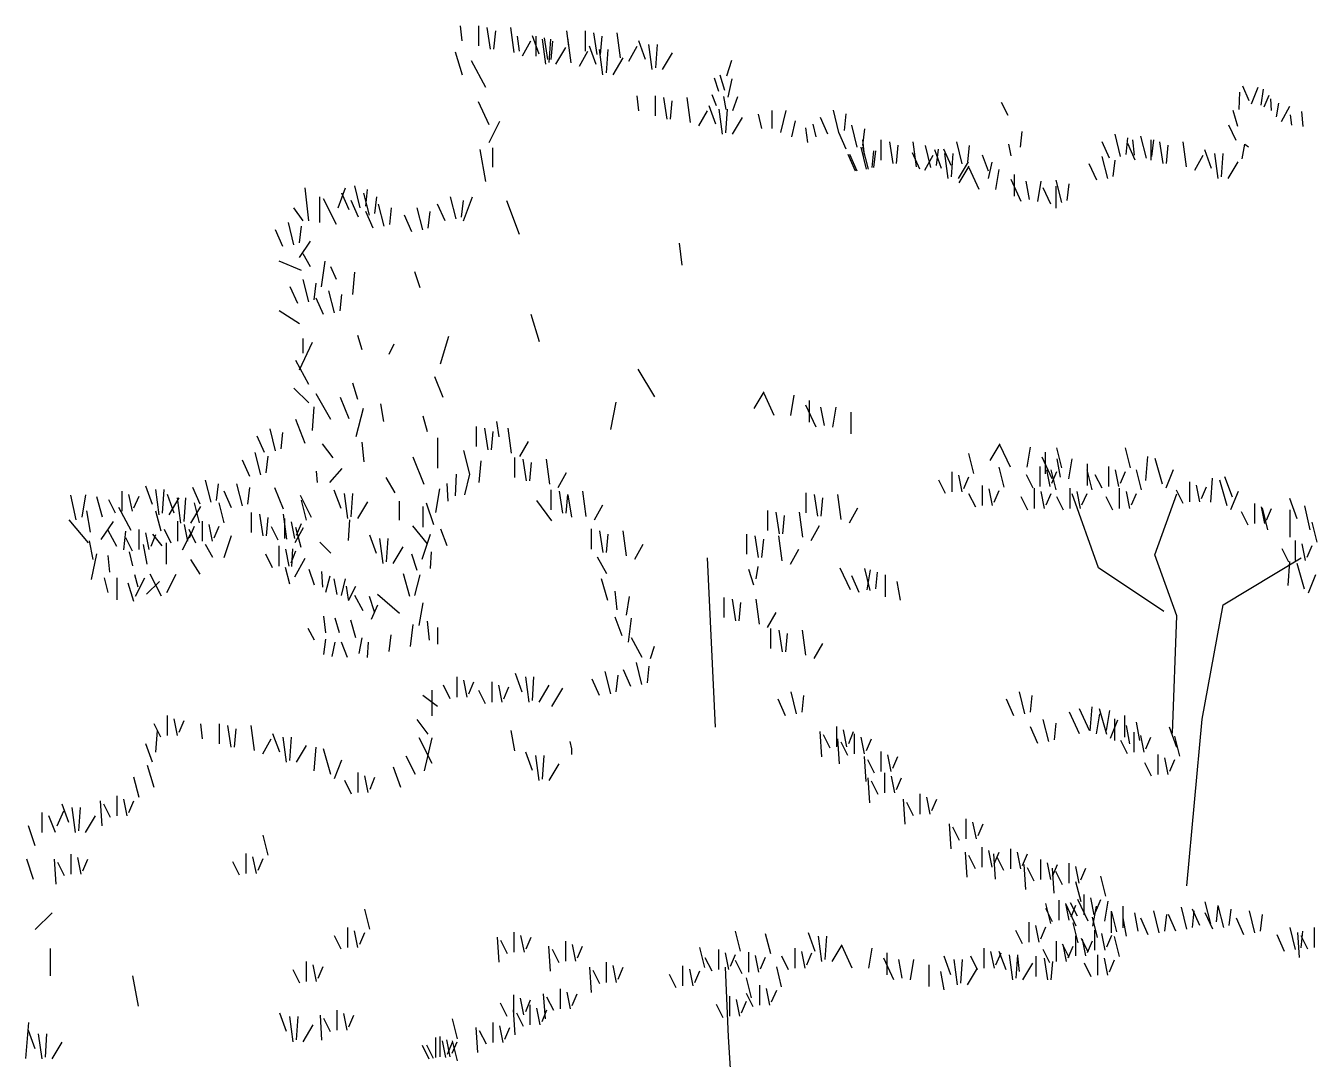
# Model space of a CAD drawing. Header units: millimetres. Extents: x 183.1 to 231.4, y 273.1 to 307.6.
# Drawn here: x 213.6 to 224.83, y 297.75 to 306.74 of the extents above; entities that cross this region are included whole.
import ezdxf

# ---------------------------------------------------------------- set-up
doc = ezdxf.new("R2010")
doc.units = ezdxf.units.MM
doc.layers.add('lesPaysagistes', color=7, linetype='Continuous')

# ---------------------------------------------------------------- blocks, each defined once
blk = doc.blocks.new('A$C566A3A64')
at = {"layer": 'lesPaysagistes'}
for p, q in [((-11.471, 32.022), (-11.486, 32.153)), ((-11.326, 31.978), (-11.326, 32.153)), ((-11.224, 31.949), (-11.253, 32.138)), ((-11.02, 31.92), (-11.049, 32.138)), ((-11.195, 31.949), (-11.18, 32.109)), ((-10.974, 31.932), (-10.989, 32.063)), ((-10.947, 31.891), (-10.874, 32.022)), ((-10.802, 31.906), (-10.86, 32.066)), ((-10.829, 31.888), (-10.829, 32.063)), ((-10.743, 31.818), (-10.772, 32.037)), ((-10.727, 31.859), (-10.756, 32.048)), ((-10.714, 31.833), (-10.7, 32.037)), ((-10.698, 31.859), (-10.683, 32.019)), ((-10.545, 31.977), (-10.56, 32.108)), ((-10.523, 31.83), (-10.552, 32.048)), ((-10.4, 31.933), (-10.4, 32.108)), ((-10.298, 31.904), (-10.327, 32.093)), ((-10.269, 31.904), (-10.254, 32.064)), ((-10.094, 31.875), (-10.123, 32.093)), ((-9.876, 31.86), (-9.934, 32.021)), ((-11.468, 31.724), (-11.529, 31.924)), ((-10.656, 31.818), (-10.569, 31.964)), ((-10.45, 31.801), (-10.378, 31.932)), ((-10.305, 31.815), (-10.363, 31.975)), ((-10.247, 31.728), (-10.276, 31.946)), ((-10.217, 31.743), (-10.203, 31.946)), ((-10.021, 31.846), (-9.949, 31.977)), ((-9.818, 31.773), (-9.847, 31.991)), ((-9.788, 31.788), (-9.774, 31.991)), ((-9.73, 31.773), (-9.643, 31.919)), ((-11.267, 31.616), (-11.391, 31.847)), ((-10.159, 31.728), (-10.072, 31.874)), ((-9.17, 31.719), (-9.127, 31.853)), ((-9.239, 31.581), (-9.277, 31.698)), ((-9.186, 31.591), (-9.229, 31.725)), ((-9.159, 31.533), (-9.122, 31.693)), ((-4.713, 31.426), (-4.708, 31.575)), ((-4.628, 31.501), (-4.681, 31.629)), ((-4.607, 31.474), (-4.548, 31.618)), ((-4.522, 31.463), (-4.501, 31.602)), ((-11.236, 31.292), (-11.329, 31.493)), ((-9.936, 31.413), (-9.95, 31.544)), ((-9.79, 31.369), (-9.79, 31.544)), ((-9.688, 31.34), (-9.717, 31.529)), ((-9.659, 31.34), (-9.645, 31.5)), ((-9.485, 31.311), (-9.514, 31.529)), ((-9.266, 31.296), (-9.324, 31.456)), ((-9.261, 31.458), (-9.298, 31.554)), ((-9.175, 31.426), (-9.197, 31.538)), ((-9.117, 31.416), (-9.074, 31.538)), ((-6.723, 31.373), (-6.782, 31.485)), ((-4.496, 31.447), (-4.453, 31.549)), ((-4.432, 31.415), (-4.437, 31.517)), ((-4.389, 31.362), (-4.368, 31.479)), ((-4.346, 31.32), (-4.272, 31.453)), ((-9.412, 31.282), (-9.339, 31.413)), ((-9.208, 31.209), (-9.237, 31.427)), ((-9.179, 31.223), (-9.164, 31.427)), ((-9.121, 31.209), (-9.033, 31.354)), ((-8.866, 31.261), (-8.893, 31.384)), ((-8.776, 31.261), (-8.776, 31.416)), ((-8.701, 31.224), (-8.653, 31.416)), ((-8.291, 31.21), (-8.355, 31.354)), ((-8.195, 31.226), (-8.243, 31.418)), ((-8.147, 31.242), (-8.131, 31.386)), ((-4.724, 31.277), (-4.767, 31.416)), ((-4.256, 31.288), (-4.266, 31.378)), ((-4.156, 31.277), (-4.17, 31.408)), ((-11.236, 31.138), (-11.144, 31.323)), ((-8.605, 31.186), (-8.573, 31.325)), ((-8.466, 31.138), (-8.482, 31.266)), ((-8.392, 31.186), (-8.418, 31.298)), ((-8.131, 31.081), (-8.195, 31.226)), ((-8.035, 31.097), (-8.083, 31.29)), ((-7.986, 31.113), (-7.97, 31.258)), ((-6.616, 31.096), (-6.6, 31.234)), ((-4.74, 31.154), (-4.804, 31.288)), ((-7.972, 31.029), (-7.986, 31.16)), ((-7.826, 30.985), (-7.826, 31.16)), ((-7.724, 30.956), (-7.753, 31.145)), ((-7.695, 30.956), (-7.68, 31.116)), ((-7.52, 30.927), (-7.549, 31.145)), ((-7.394, 30.921), (-7.442, 31.113)), ((-7.122, 30.953), (-7.17, 31.145)), ((-7.074, 30.969), (-7.058, 31.113)), ((-6.696, 31.021), (-6.718, 31.122)), ((-5.841, 31.001), (-5.905, 31.145)), ((-5.745, 31.017), (-5.793, 31.21)), ((-5.697, 31.033), (-5.681, 31.178)), ((-5.617, 30.985), (-5.681, 31.129)), ((-5.623, 31.029), (-5.638, 31.16)), ((-5.52, 31.001), (-5.569, 31.194)), ((-5.478, 30.985), (-5.478, 31.16)), ((-5.472, 31.017), (-5.456, 31.161)), ((-5.376, 30.956), (-5.405, 31.145)), ((-5.347, 30.956), (-5.332, 31.116)), ((-5.172, 30.927), (-5.201, 31.145)), ((-4.687, 30.995), (-4.665, 31.122)), ((-4.665, 31.122), (-4.633, 31.101)), ((-11.267, 30.799), (-11.314, 31.077)), ((-11.206, 30.923), (-11.206, 31.092)), ((-8.051, 30.889), (-8.115, 31.033)), ((-8.035, 30.889), (-8.099, 31.033)), ((-7.954, 30.905), (-8.002, 31.097)), ((-7.938, 30.905), (-7.986, 31.097)), ((-7.906, 30.921), (-7.89, 31.065)), ((-7.89, 30.921), (-7.874, 31.065)), ((-7.49, 30.905), (-7.554, 31.049)), ((-7.447, 30.898), (-7.375, 31.029)), ((-7.302, 30.912), (-7.36, 31.073)), ((-7.346, 30.937), (-7.33, 31.081)), ((-7.218, 30.937), (-7.282, 31.081)), ((-7.244, 30.825), (-7.273, 31.043)), ((-7.215, 30.84), (-7.2, 31.043)), ((-6.894, 30.888), (-6.947, 31.027)), ((-5.857, 30.825), (-5.905, 31.017)), ((-5.099, 30.898), (-5.027, 31.029)), ((-4.954, 30.912), (-5.012, 31.073)), ((-4.895, 30.825), (-4.925, 31.043)), ((-4.866, 30.84), (-4.852, 31.043)), ((-7.156, 30.825), (-7.069, 30.971)), ((-7.149, 30.786), (-7.062, 30.932)), ((-6.974, 30.728), (-7.062, 30.917)), ((-6.894, 30.824), (-6.862, 30.968)), ((-6.829, 30.728), (-6.8, 30.903)), ((-5.953, 30.809), (-6.017, 30.953)), ((-5.809, 30.841), (-5.793, 30.985)), ((-4.808, 30.825), (-4.721, 30.971)), ((-6.61, 30.626), (-6.698, 30.815)), ((-6.669, 30.67), (-6.669, 30.859)), ((-6.538, 30.641), (-6.567, 30.801)), ((-6.465, 30.626), (-6.436, 30.801)), ((-6.257, 30.617), (-6.305, 30.809)), ((-6.209, 30.633), (-6.193, 30.777)), ((-12.806, 30.457), (-12.838, 30.745)), ((-12.71, 30.441), (-12.71, 30.665)), ((-12.55, 30.569), (-12.486, 30.745)), ((-12.454, 30.553), (-12.518, 30.697)), ((-12.358, 30.569), (-12.406, 30.761)), ((-12.278, 30.505), (-12.326, 30.697)), ((-12.31, 30.585), (-12.294, 30.729)), ((-12.23, 30.521), (-12.214, 30.665)), ((-11.525, 30.473), (-11.573, 30.665)), ((-11.461, 30.457), (-11.381, 30.665)), ((-6.353, 30.601), (-6.417, 30.745)), ((-6.305, 30.568), (-6.305, 30.757)), ((-12.854, 30.457), (-12.935, 30.569)), ((-12.566, 30.425), (-12.678, 30.649)), ((-12.374, 30.489), (-12.438, 30.633)), ((-12.15, 30.409), (-12.198, 30.601)), ((-12.102, 30.425), (-12.086, 30.569)), ((-11.814, 30.377), (-11.862, 30.569)), ((-11.621, 30.457), (-11.685, 30.601)), ((-11.477, 30.489), (-11.461, 30.633)), ((-10.974, 30.337), (-11.082, 30.63)), ((-12.935, 30.249), (-12.983, 30.441)), ((-12.246, 30.393), (-12.31, 30.537)), ((-11.91, 30.361), (-11.974, 30.505)), ((-11.766, 30.393), (-11.75, 30.537)), ((-13.031, 30.233), (-13.095, 30.377)), ((-12.886, 30.265), (-12.87, 30.409)), ((-12.886, 30.137), (-12.79, 30.281)), ((-9.557, 30.072), (-9.581, 30.263)), ((-12.87, 30.025), (-13.063, 30.105)), ((-12.79, 30.057), (-12.854, 30.169)), ((-12.694, 29.881), (-12.662, 30.105)), ((-12.566, 29.945), (-12.614, 30.057)), ((-12.422, 29.817), (-12.406, 30.009)), ((-11.838, 29.875), (-11.884, 30.013)), ((-12.902, 29.737), (-12.967, 29.881)), ((-12.806, 29.753), (-12.854, 29.945)), ((-12.758, 29.769), (-12.742, 29.913)), ((-12.678, 29.641), (-12.742, 29.785)), ((-12.582, 29.657), (-12.63, 29.849)), ((-12.534, 29.673), (-12.518, 29.817)), ((-12.886, 29.561), (-13.063, 29.673)), ((-10.8, 29.404), (-10.871, 29.643)), ((-12.854, 29.305), (-12.854, 29.433)), ((-12.341, 29.334), (-12.378, 29.46)), ((-11.659, 29.213), (-11.588, 29.452)), ((-12.886, 29.161), (-12.774, 29.401)), ((-12.107, 29.298), (-12.062, 29.388)), ((-12.806, 29.032), (-12.918, 29.241)), ((-11.638, 28.919), (-11.71, 29.099)), ((-9.796, 28.926), (-9.94, 29.165)), ((-12.806, 28.872), (-12.935, 29)), ((-12.378, 28.901), (-12.423, 29.045)), ((-12.614, 28.728), (-12.742, 28.952)), ((-12.454, 28.734), (-12.531, 28.919)), ((-10.178, 28.64), (-10.131, 28.879)), ((-8.933, 28.823), (-8.845, 28.968)), ((-8.758, 28.764), (-8.845, 28.954)), ((-8.613, 28.764), (-8.583, 28.939)), ((-8.452, 28.706), (-8.452, 28.895)), ((-12.774, 28.632), (-12.758, 28.84)), ((-12.393, 28.58), (-12.331, 28.827)), ((-12.152, 28.712), (-12.179, 28.865)), ((-11.773, 28.622), (-11.81, 28.757)), ((-8.394, 28.663), (-8.482, 28.852)), ((-8.321, 28.677), (-8.351, 28.837)), ((-8.249, 28.663), (-8.219, 28.837)), ((-8.088, 28.604), (-8.088, 28.793)), ((-13.095, 28.456), (-13.143, 28.648)), ((-12.838, 28.52), (-12.918, 28.728)), ((-11.348, 28.493), (-11.348, 28.668)), ((-11.246, 28.464), (-11.275, 28.653)), ((-11.151, 28.577), (-11.169, 28.712)), ((-11.042, 28.435), (-11.071, 28.653)), ((-13.191, 28.44), (-13.255, 28.584)), ((-13.047, 28.472), (-13.031, 28.616)), ((-12.323, 28.36), (-12.341, 28.532)), ((-11.683, 28.305), (-11.683, 28.568)), ((-11.217, 28.464), (-11.202, 28.624)), ((-10.969, 28.406), (-10.896, 28.537)), ((-13.223, 28.248), (-13.271, 28.44)), ((-12.593, 28.395), (-12.686, 28.518)), ((-11.404, 28.252), (-11.458, 28.46)), ((-7.021, 28.259), (-7.064, 28.433)), ((-6.878, 28.371), (-6.791, 28.517)), ((-6.703, 28.313), (-6.791, 28.502)), ((-6.558, 28.313), (-6.529, 28.488)), ((-6.398, 28.255), (-6.398, 28.444)), ((-6.256, 28.307), (-6.3, 28.481)), ((-5.659, 28.307), (-5.703, 28.481)), ((-13.319, 28.232), (-13.383, 28.376)), ((-13.175, 28.264), (-13.159, 28.408)), ((-11.803, 28.162), (-11.898, 28.401)), ((-11.323, 28.18), (-11.305, 28.369)), ((-11.014, 28.223), (-11.014, 28.398)), ((-10.912, 28.194), (-10.941, 28.383)), ((-10.883, 28.194), (-10.869, 28.354)), ((-10.708, 28.165), (-10.738, 28.383)), ((-6.758, 28.139), (-6.801, 28.314)), ((-6.445, 28.147), (-6.445, 28.321)), ((-6.34, 28.211), (-6.427, 28.4)), ((-6.267, 28.226), (-6.296, 28.386)), ((-6.194, 28.211), (-6.165, 28.386)), ((-6.034, 28.153), (-6.034, 28.342)), ((-5.848, 28.147), (-5.848, 28.321)), ((-5.525, 28.198), (-5.509, 28.406)), ((-5.381, 28.166), (-5.445, 28.39)), ((-13.655, 28.008), (-13.703, 28.2)), ((-12.729, 28.18), (-12.738, 28.279)), ((-12.624, 28.179), (-12.516, 28.303)), ((-12.053, 28.09), (-12.134, 28.225)), ((-11.53, 28.063), (-11.521, 28.252)), ((-11.449, 28.072), (-11.404, 28.252)), ((-10.636, 28.136), (-10.563, 28.267)), ((-7.268, 28.084), (-7.326, 28.201)), ((-7.21, 28.099), (-7.21, 28.273)), ((-7.122, 28.099), (-7.152, 28.244)), ((-7.108, 28.128), (-7.064, 28.23)), ((-6.504, 28.132), (-6.562, 28.248)), ((-6.358, 28.147), (-6.387, 28.292)), ((-6.304, 28.116), (-6.348, 28.29)), ((-6.344, 28.176), (-6.3, 28.277)), ((-5.993, 28.116), (-6.037, 28.29)), ((-5.906, 28.132), (-5.965, 28.248)), ((-5.761, 28.147), (-5.79, 28.292)), ((-5.746, 28.176), (-5.703, 28.277)), ((-5.563, 28.116), (-5.607, 28.29)), ((-5.349, 28.133), (-5.285, 28.294)), ((-4.961, 28.009), (-4.945, 28.217)), ((-4.817, 27.977), (-4.881, 28.201)), ((-4.773, 28.053), (-4.837, 28.23)), ((-14.428, 27.93), (-14.428, 28.104)), ((-14.166, 27.988), (-14.224, 28.148)), ((-14.107, 27.9), (-14.137, 28.119)), ((-14.078, 27.915), (-14.064, 28.119)), ((-13.751, 27.992), (-13.815, 28.136)), ((-13.607, 28.024), (-13.591, 28.168)), ((-13.479, 27.96), (-13.543, 28.104)), ((-13.383, 27.976), (-13.431, 28.168)), ((-13.335, 27.992), (-13.319, 28.136)), ((-13.025, 27.948), (-13.102, 28.133)), ((-12.525, 27.955), (-12.584, 28.115)), ((-12.467, 27.867), (-12.496, 28.086)), ((-12.438, 27.882), (-12.423, 28.086)), ((-11.701, 27.919), (-11.665, 28.126)), ((-11.593, 28.018), (-11.602, 28.171)), ((-10.699, 27.944), (-10.699, 28.118)), ((-10.597, 27.914), (-10.626, 28.104)), ((-10.393, 27.885), (-10.422, 28.104)), ((-8.481, 27.916), (-8.481, 28.091)), ((-7.005, 27.965), (-7.064, 28.081)), ((-6.947, 27.979), (-6.947, 28.154)), ((-6.86, 27.979), (-6.889, 28.125)), ((-6.845, 28.008), (-6.801, 28.11)), ((-6.493, 27.955), (-6.493, 28.13)), ((-6.406, 27.955), (-6.435, 28.101)), ((-6.391, 27.985), (-6.348, 28.086)), ((-6.183, 27.955), (-6.183, 28.13)), ((-6.095, 27.955), (-6.124, 28.101)), ((-6.081, 27.985), (-6.037, 28.086)), ((-5.753, 27.955), (-5.753, 28.13)), ((-5.665, 27.955), (-5.694, 28.101)), ((-5.651, 27.985), (-5.607, 28.086)), ((-5.2, 27.997), (-5.259, 28.113)), ((-5.142, 28.011), (-5.142, 28.186)), ((-5.055, 28.011), (-5.084, 28.157)), ((-5.04, 28.041), (-4.997, 28.142)), ((-4.785, 27.945), (-4.72, 28.105)), ((-14.829, 27.856), (-14.875, 28.071)), ((-14.776, 27.88), (-14.744, 28.072)), ((-14.6, 27.88), (-14.648, 28.056)), ((-14.486, 27.915), (-14.544, 28.031)), ((-14.34, 27.93), (-14.37, 28.075)), ((-14.326, 27.959), (-14.282, 28.061)), ((-13.976, 27.915), (-14.035, 28.075)), ((-14.02, 27.9), (-13.933, 28.046)), ((-13.918, 27.828), (-13.947, 28.046)), ((-13.889, 27.842), (-13.875, 28.046)), ((-13.831, 27.828), (-13.744, 27.973)), ((-13.757, 27.829), (-13.8, 28.004)), ((-13.542, 27.829), (-13.585, 28.004)), ((-12.782, 27.876), (-12.878, 28.067)), ((-12.825, 27.853), (-12.869, 28.028)), ((-12.38, 27.867), (-12.292, 28.013)), ((-12.018, 27.852), (-12.018, 28.019)), ((-11.81, 27.793), (-11.81, 27.973)), ((-11.719, 27.811), (-11.783, 28)), ((-10.693, 27.848), (-10.821, 28.024)), ((-10.568, 27.914), (-10.553, 28.075)), ((-10.517, 27.88), (-10.549, 28.072)), ((-10.32, 27.856), (-10.247, 27.987)), ((-8.379, 27.887), (-8.408, 28.077)), ((-8.35, 27.887), (-8.335, 28.047)), ((-8.175, 27.858), (-8.204, 28.077)), ((-6.551, 27.941), (-6.61, 28.057)), ((-6.241, 27.941), (-6.299, 28.057)), ((-5.811, 27.941), (-5.869, 28.057)), ((-4.578, 27.823), (-4.578, 27.998)), ((-4.49, 27.823), (-4.519, 27.969)), ((-4.208, 27.865), (-4.272, 28.041)), ((-4.095, 27.768), (-4.143, 27.976)), ((-14.721, 27.655), (-14.89, 27.856)), ((-14.705, 27.748), (-14.736, 27.933)), ((-14.351, 27.763), (-14.459, 27.963)), ((-14.091, 27.757), (-14.135, 27.932)), ((-13.304, 27.745), (-13.304, 27.92)), ((-13.202, 27.716), (-13.231, 27.905)), ((-13.173, 27.716), (-13.158, 27.876)), ((-12.998, 27.687), (-13.027, 27.905)), ((-13.014, 27.693), (-13.014, 27.867)), ((-12.459, 27.676), (-12.45, 27.856)), ((-8.814, 27.763), (-8.814, 27.938)), ((-8.713, 27.734), (-8.742, 27.923)), ((-8.683, 27.734), (-8.669, 27.894)), ((-8.509, 27.705), (-8.538, 27.923)), ((-8.102, 27.829), (-8.03, 27.96)), ((-4.636, 27.809), (-4.694, 27.925)), ((-4.464, 27.768), (-4.512, 27.96)), ((-4.476, 27.852), (-4.432, 27.954)), ((-4.271, 27.704), (-4.271, 27.944)), ((-14.613, 27.686), (-14.505, 27.84)), ((-14.474, 27.624), (-14.551, 27.763)), ((-14.415, 27.594), (-14.397, 27.757)), ((-14.28, 27.597), (-14.28, 27.772)), ((-14.193, 27.597), (-14.222, 27.743)), ((-14.004, 27.654), (-14.062, 27.771)), ((-13.946, 27.669), (-13.946, 27.844)), ((-13.904, 27.594), (-13.826, 27.748)), ((-13.859, 27.669), (-13.888, 27.814)), ((-13.789, 27.654), (-13.847, 27.771)), ((-13.844, 27.698), (-13.8, 27.8)), ((-13.731, 27.669), (-13.731, 27.844)), ((-13.644, 27.669), (-13.673, 27.814)), ((-13.629, 27.698), (-13.585, 27.8)), ((-13.073, 27.678), (-13.131, 27.795)), ((-12.927, 27.693), (-12.956, 27.838)), ((-12.925, 27.658), (-12.853, 27.789)), ((-12.873, 27.614), (-12.917, 27.789)), ((-12.912, 27.722), (-12.869, 27.824)), ((-11.773, 27.648), (-11.9, 27.802)), ((-11.602, 27.63), (-11.656, 27.775)), ((-10.347, 27.601), (-10.347, 27.776)), ((-10.245, 27.572), (-10.274, 27.761)), ((-10.041, 27.543), (-10.07, 27.761)), ((-8.436, 27.676), (-8.363, 27.807)), ((-4.035, 27.662), (-4.078, 27.836)), ((-14.68, 27.512), (-14.712, 27.672)), ((-14.339, 27.583), (-14.397, 27.699)), ((-14.212, 27.47), (-14.243, 27.64)), ((-14.178, 27.626), (-14.135, 27.728)), ((-14.081, 27.63), (-14.162, 27.73)), ((-14.042, 27.47), (-14.042, 27.655)), ((-13.639, 27.528), (-13.703, 27.64)), ((-13.543, 27.528), (-13.479, 27.72)), ((-12.615, 27.565), (-12.71, 27.661)), ((-12.217, 27.563), (-12.276, 27.723)), ((-12.159, 27.476), (-12.188, 27.694)), ((-12.13, 27.49), (-12.116, 27.694)), ((-11.819, 27.513), (-11.746, 27.73)), ((-10.216, 27.572), (-10.201, 27.732)), ((-9.969, 27.514), (-9.896, 27.645)), ((-8.995, 27.556), (-8.995, 27.731)), ((-8.893, 27.527), (-8.922, 27.716)), ((-8.864, 27.527), (-8.849, 27.687)), ((-8.689, 27.498), (-8.718, 27.716)), ((-4.224, 27.502), (-4.224, 27.676)), ((-4.137, 27.502), (-4.166, 27.647)), ((-4.122, 27.531), (-4.078, 27.633)), ((-14.696, 27.336), (-14.648, 27.56)), ((-14.536, 27.4), (-14.552, 27.544)), ((-14.335, 27.455), (-14.366, 27.578)), ((-13.12, 27.439), (-13.179, 27.556)), ((-13.062, 27.454), (-13.062, 27.629)), ((-12.975, 27.454), (-13.004, 27.6)), ((-12.96, 27.483), (-12.917, 27.585)), ((-12.954, 27.45), (-12.945, 27.603)), ((-12.927, 27.36), (-12.837, 27.522)), ((-12.072, 27.476), (-11.985, 27.621)), ((-11.864, 27.414), (-11.909, 27.558)), ((-11.746, 27.432), (-11.737, 27.576)), ((-10.214, 27.387), (-10.295, 27.531)), ((-8.616, 27.469), (-8.543, 27.6)), ((-4.282, 27.487), (-4.34, 27.604)), ((-13.751, 27.384), (-13.831, 27.512)), ((-12.972, 27.297), (-13.009, 27.441)), ((-12.756, 27.288), (-12.801, 27.423)), ((-8.934, 27.288), (-8.979, 27.423)), ((-8.916, 27.342), (-8.898, 27.45)), ((-8.095, 27.246), (-8.183, 27.435)), ((-7.922, 27.24), (-7.97, 27.432)), ((-7.95, 27.246), (-7.921, 27.42)), ((-4.288, 27.284), (-4.272, 27.492)), ((-4.144, 27.252), (-4.208, 27.476)), ((-14.552, 27.224), (-14.584, 27.352)), ((-14.472, 27.16), (-14.472, 27.352)), ((-14.328, 27.144), (-14.376, 27.304)), ((-14.289, 27.27), (-14.32, 27.378)), ((-14.312, 27.192), (-14.232, 27.352)), ((-14.216, 27.208), (-14.103, 27.32)), ((-14.087, 27.192), (-14.184, 27.384)), ((-14.039, 27.224), (-13.959, 27.384)), ((-12.684, 27.27), (-12.693, 27.405)), ((-12.657, 27.225), (-12.621, 27.369)), ((-12.558, 27.207), (-12.585, 27.342)), ((-12.522, 27.198), (-12.486, 27.342)), ((-11.927, 27.189), (-11.981, 27.387)), ((-11.882, 27.198), (-11.837, 27.378)), ((-10.205, 27.153), (-10.259, 27.342)), ((-8.019, 27.224), (-8.083, 27.368)), ((-7.874, 27.256), (-7.858, 27.4)), ((-7.79, 27.187), (-7.79, 27.377)), ((-7.659, 27.158), (-7.688, 27.318)), ((-4.112, 27.22), (-4.048, 27.38)), ((-12.459, 27.162), (-12.477, 27.279)), ((-12.459, 27.153), (-12.396, 27.279)), ((-12.332, 27.063), (-12.405, 27.198)), ((-12.233, 27.054), (-12.278, 27.189)), ((-12.018, 27.04), (-12.209, 27.207)), ((-10.124, 27.072), (-10.142, 27.234)), ((-10.043, 27.027), (-10.016, 27.189)), ((-9.193, 27.006), (-9.193, 27.181)), ((-12.26, 26.991), (-12.206, 27.117)), ((-11.846, 26.937), (-11.81, 27.135)), ((-9.091, 26.977), (-9.12, 27.166)), ((-9.062, 26.977), (-9.048, 27.137)), ((-8.887, 26.948), (-8.916, 27.166)), ((-12.657, 26.873), (-12.675, 27.018)), ((-12.54, 26.873), (-12.576, 27)), ((-12.396, 26.828), (-12.441, 26.982)), ((-11.755, 26.81), (-11.773, 26.973)), ((-10.079, 26.846), (-10.142, 27.009)), ((-10.025, 26.792), (-9.998, 27)), ((-8.815, 26.919), (-8.742, 27.05)), ((-12.756, 26.81), (-12.81, 26.909)), ((-12.107, 26.711), (-12.089, 26.855)), ((-11.922, 26.753), (-11.898, 26.944)), ((-11.683, 26.774), (-11.683, 26.919)), ((-8.787, 26.736), (-8.787, 26.911)), ((-8.686, 26.707), (-8.715, 26.896)), ((-8.656, 26.707), (-8.642, 26.867)), ((-8.482, 26.678), (-8.511, 26.896)), ((-12.675, 26.684), (-12.657, 26.819)), ((-12.603, 26.666), (-12.576, 26.792)), ((-12.468, 26.657), (-12.522, 26.792)), ((-12.368, 26.693), (-12.341, 26.828)), ((-12.296, 26.657), (-12.287, 26.792)), ((-9.907, 26.657), (-9.998, 26.828)), ((-9.835, 26.648), (-9.799, 26.756)), ((-8.409, 26.649), (-8.336, 26.78)), ((-10.949, 26.358), (-11.007, 26.518)), ((-10.18, 26.343), (-10.228, 26.535)), ((-10.004, 26.407), (-10.068, 26.551)), ((-9.908, 26.423), (-9.956, 26.615)), ((-9.86, 26.439), (-9.844, 26.583)), ((-11.575, 26.3), (-11.633, 26.416)), ((-11.516, 26.314), (-11.516, 26.489)), ((-11.429, 26.314), (-11.458, 26.46)), ((-11.414, 26.343), (-11.371, 26.445)), ((-11.211, 26.271), (-11.211, 26.445)), ((-11.123, 26.271), (-11.152, 26.416)), ((-11.109, 26.3), (-11.065, 26.402)), ((-10.89, 26.271), (-10.919, 26.489)), ((-10.861, 26.285), (-10.847, 26.489)), ((-10.803, 26.271), (-10.716, 26.416)), ((-10.276, 26.327), (-10.34, 26.471)), ((-10.132, 26.359), (-10.116, 26.503)), ((-11.685, 26.231), (-11.814, 26.327)), ((-11.734, 26.151), (-11.734, 26.375)), ((-11.269, 26.256), (-11.327, 26.372)), ((-10.693, 26.231), (-10.597, 26.391)), ((-8.659, 26.151), (-8.723, 26.295)), ((-8.563, 26.167), (-8.611, 26.359)), ((-8.515, 26.183), (-8.499, 26.327)), ((-6.673, 26.151), (-6.737, 26.295)), ((-6.577, 26.167), (-6.625, 26.359)), ((-6.529, 26.183), (-6.513, 26.327)), ((-6.101, 25.994), (-6.188, 26.183)), ((-6.014, 26.023), (-6.101, 26.212)), ((-6.009, 26.02), (-5.993, 26.228)), ((-5.865, 25.988), (-5.929, 26.212)), ((-5.868, 26.023), (-5.839, 26.198)), ((-14.093, 25.965), (-14.151, 26.081)), ((-14.035, 25.98), (-14.035, 26.154)), ((-13.947, 25.98), (-13.976, 26.125)), ((-13.933, 26.009), (-13.889, 26.111)), ((-13.729, 25.95), (-13.744, 26.081)), ((-13.583, 25.907), (-13.583, 26.081)), ((-13.482, 25.878), (-13.511, 26.067)), ((-13.278, 25.849), (-13.307, 26.067)), ((-11.766, 25.991), (-11.862, 26.119)), ((-6.369, 25.927), (-6.417, 26.119)), ((-6.321, 25.943), (-6.305, 26.087)), ((-5.955, 25.994), (-5.926, 26.169)), ((-5.833, 25.956), (-5.769, 26.116)), ((-5.795, 25.936), (-5.795, 26.125)), ((-5.708, 25.965), (-5.708, 26.154)), ((-5.664, 25.907), (-5.693, 26.067)), ((-5.577, 25.936), (-5.606, 26.096)), ((-14.137, 25.834), (-14.122, 26.023)), ((-13.452, 25.878), (-13.438, 26.038)), ((-13.205, 25.819), (-13.132, 25.95)), ((-13.059, 25.834), (-13.118, 25.994)), ((-13.001, 25.747), (-13.03, 25.965)), ((-12.972, 25.761), (-12.957, 25.965)), ((-11.734, 25.735), (-11.846, 25.959)), ((-11.798, 25.671), (-11.734, 25.959)), ((-11.013, 25.847), (-11.045, 26.023)), ((-8.343, 25.795), (-8.358, 26.013)), ((-8.27, 25.868), (-8.329, 25.984)), ((-8.212, 25.882), (-8.212, 26.057)), ((-8.189, 25.733), (-8.204, 25.951)), ((-8.125, 25.882), (-8.154, 26.028)), ((-8.11, 25.911), (-8.067, 26.013)), ((-8.058, 25.82), (-8.058, 25.995)), ((-7.971, 25.82), (-8, 25.966)), ((-7.956, 25.85), (-7.912, 25.951)), ((-6.465, 25.911), (-6.529, 26.055)), ((-5.626, 25.834), (-5.626, 26.009)), ((-5.539, 25.834), (-5.568, 25.98)), ((-5.524, 25.863), (-5.481, 25.965)), ((-5.257, 25.876), (-5.321, 26.052)), ((-5.229, 25.799), (-5.273, 25.974)), ((-14.166, 25.747), (-14.224, 25.907)), ((-12.914, 25.747), (-12.826, 25.892)), ((-12.758, 25.671), (-12.742, 25.879)), ((-12.614, 25.639), (-12.678, 25.863)), ((-10.861, 25.674), (-10.919, 25.834)), ((-10.517, 25.863), (-10.533, 25.927)), ((-10.517, 25.815), (-10.517, 25.863)), ((-8.116, 25.806), (-8.174, 25.922)), ((-7.827, 25.666), (-7.827, 25.841)), ((-5.684, 25.82), (-5.743, 25.936)), ((-12.582, 25.607), (-12.518, 25.767)), ((-11.878, 25.639), (-11.958, 25.799)), ((-10.803, 25.587), (-10.832, 25.805)), ((-10.774, 25.601), (-10.759, 25.805)), ((-10.716, 25.587), (-10.628, 25.732)), ((-7.958, 25.579), (-7.972, 25.797)), ((-7.885, 25.652), (-7.943, 25.768)), ((-7.739, 25.666), (-7.769, 25.812)), ((-7.725, 25.695), (-7.681, 25.797)), ((-5.477, 25.625), (-5.535, 25.741)), ((-5.418, 25.639), (-5.418, 25.814)), ((-5.331, 25.639), (-5.36, 25.785)), ((-5.316, 25.668), (-5.273, 25.77)), ((-14.282, 25.441), (-14.326, 25.616)), ((-14.151, 25.528), (-14.209, 25.718)), ((-12.375, 25.485), (-12.375, 25.659)), ((-12.288, 25.485), (-12.317, 25.63)), ((-12.273, 25.514), (-12.23, 25.616)), ((-12.006, 25.527), (-12.07, 25.703)), ((-7.927, 25.394), (-7.941, 25.612)), ((-7.796, 25.481), (-7.796, 25.656)), ((-7.709, 25.481), (-7.738, 25.627)), ((-7.694, 25.51), (-7.65, 25.612)), ((-12.433, 25.47), (-12.492, 25.587)), ((-7.854, 25.467), (-7.912, 25.583)), ((-14.602, 25.194), (-14.617, 25.412)), ((-14.471, 25.281), (-14.471, 25.456)), ((-14.384, 25.281), (-14.413, 25.427)), ((-14.37, 25.31), (-14.326, 25.412)), ((-7.619, 25.209), (-7.633, 25.427)), ((-7.546, 25.282), (-7.604, 25.398)), ((-7.488, 25.296), (-7.488, 25.471)), ((-7.4, 25.296), (-7.429, 25.442)), ((-7.386, 25.326), (-7.342, 25.427)), ((-15.126, 25.136), (-15.126, 25.31)), ((-15.01, 25.136), (-15.068, 25.281)), ((-14.995, 25.194), (-14.937, 25.325)), ((-14.894, 25.223), (-14.952, 25.383)), ((-14.835, 25.136), (-14.864, 25.354)), ((-14.806, 25.15), (-14.792, 25.354)), ((-14.748, 25.136), (-14.661, 25.281)), ((-14.53, 25.266), (-14.588, 25.383)), ((-15.185, 25.019), (-15.243, 25.194)), ((-7.218, 24.993), (-7.232, 25.212)), ((-7.145, 25.066), (-7.203, 25.183)), ((-7.087, 25.081), (-7.087, 25.255)), ((-6.999, 25.081), (-7.029, 25.226)), ((-6.985, 25.11), (-6.941, 25.212)), ((-13.159, 24.94), (-13.203, 25.114)), ((-14.872, 24.772), (-14.872, 24.947)), ((-13.349, 24.78), (-13.349, 24.954)), ((-7.079, 24.747), (-7.094, 24.965)), ((-7.006, 24.82), (-7.064, 24.936)), ((-6.948, 24.834), (-6.948, 25.009)), ((-6.861, 24.834), (-6.89, 24.98)), ((-6.832, 24.731), (-6.847, 24.95)), ((-6.846, 24.863), (-6.802, 24.965)), ((-6.701, 24.819), (-6.701, 24.993)), ((-6.614, 24.819), (-6.643, 24.964)), ((-6.599, 24.848), (-6.556, 24.95)), ((-15.199, 24.728), (-15.258, 24.903)), ((-15.003, 24.685), (-15.018, 24.903)), ((-14.93, 24.758), (-14.989, 24.874)), ((-14.785, 24.772), (-14.814, 24.918)), ((-14.77, 24.802), (-14.727, 24.903)), ((-13.407, 24.765), (-13.465, 24.881)), ((-13.261, 24.78), (-13.291, 24.925)), ((-13.247, 24.809), (-13.203, 24.911)), ((-6.76, 24.804), (-6.818, 24.921)), ((-6.57, 24.639), (-6.585, 24.857)), ((-6.497, 24.712), (-6.556, 24.828)), ((-6.439, 24.726), (-6.439, 24.901)), ((-6.352, 24.726), (-6.381, 24.872)), ((-6.324, 24.608), (-6.338, 24.826)), ((-6.337, 24.755), (-6.294, 24.857)), ((-6.193, 24.695), (-6.193, 24.87)), ((-6.105, 24.695), (-6.134, 24.841)), ((-6.091, 24.724), (-6.047, 24.826)), ((-6.251, 24.681), (-6.309, 24.797)), ((-5.874, 24.581), (-5.918, 24.756)), ((-6.089, 24.534), (-6.133, 24.708)), ((-6.352, 24.343), (-6.395, 24.517)), ((-6.278, 24.374), (-6.278, 24.548)), ((-6.191, 24.374), (-6.22, 24.519)), ((-6.13, 24.321), (-6.217, 24.51)), ((-6.121, 24.407), (-6.18, 24.523)), ((-6.176, 24.403), (-6.133, 24.505)), ((-6.028, 24.364), (-6.116, 24.553)), ((-6.063, 24.421), (-6.063, 24.596)), ((-5.976, 24.421), (-6.005, 24.567)), ((-5.985, 24.321), (-5.955, 24.495)), ((-5.961, 24.45), (-5.918, 24.552)), ((-5.883, 24.364), (-5.854, 24.539)), ((-5.722, 24.306), (-5.722, 24.495)), ((-5.168, 24.294), (-5.216, 24.486)), ((-4.96, 24.342), (-5.008, 24.534)), ((-4.912, 24.358), (-4.896, 24.502)), ((-4.848, 24.31), (-4.896, 24.502)), ((-15.185, 24.291), (-15.039, 24.437)), ((-12.276, 24.295), (-12.319, 24.47)), ((-6.336, 24.359), (-6.395, 24.475)), ((-5.946, 24.223), (-5.989, 24.398)), ((-5.824, 24.262), (-5.824, 24.452)), ((-5.778, 24.271), (-5.822, 24.446)), ((-5.693, 24.233), (-5.722, 24.393)), ((-5.591, 24.277), (-5.621, 24.437)), ((-5.504, 24.246), (-5.569, 24.39)), ((-5.408, 24.262), (-5.456, 24.454)), ((-5.36, 24.278), (-5.344, 24.422)), ((-5.264, 24.278), (-5.328, 24.422)), ((-5.056, 24.326), (-5.12, 24.47)), ((-5.12, 24.31), (-5.104, 24.454)), ((-4.944, 24.294), (-5.008, 24.438)), ((-4.8, 24.326), (-4.784, 24.47)), ((-4.672, 24.246), (-4.736, 24.39)), ((-4.576, 24.262), (-4.624, 24.454)), ((-4.528, 24.278), (-4.512, 24.422)), ((-12.465, 24.135), (-12.465, 24.309)), ((-12.378, 24.135), (-12.407, 24.28)), ((-12.363, 24.164), (-12.319, 24.266)), ((-11.018, 24.094), (-11.018, 24.269)), ((-9.051, 24.104), (-9.095, 24.279)), ((-8.401, 24.102), (-8.459, 24.262)), ((-6.599, 24.168), (-6.657, 24.284)), ((-6.541, 24.183), (-6.541, 24.357)), ((-6.454, 24.183), (-6.483, 24.328)), ((-6.439, 24.212), (-6.395, 24.314)), ((-6.113, 24.176), (-6.157, 24.35)), ((-5.968, 24.111), (-5.968, 24.286)), ((-4.223, 24.118), (-4.271, 24.31)), ((-4.19, 24.048), (-4.204, 24.267)), ((-4.175, 24.134), (-4.159, 24.278)), ((-4.059, 24.136), (-4.059, 24.31)), ((-12.523, 24.12), (-12.581, 24.237)), ((-11.149, 24.007), (-11.164, 24.225)), ((-11.076, 24.08), (-11.135, 24.196)), ((-10.931, 24.094), (-10.96, 24.24)), ((-10.916, 24.123), (-10.872, 24.225)), ((-10.702, 23.93), (-10.717, 24.148)), ((-10.571, 24.017), (-10.571, 24.192)), ((-10.484, 24.017), (-10.513, 24.163)), ((-10.469, 24.046), (-10.425, 24.148)), ((-8.788, 24.08), (-8.832, 24.255)), ((-8.343, 24.015), (-8.372, 24.233)), ((-8.314, 24.03), (-8.299, 24.233)), ((-8.255, 24.015), (-8.168, 24.16)), ((-6.302, 24.015), (-6.302, 24.19)), ((-6.193, 24.049), (-6.251, 24.165)), ((-6.215, 24.015), (-6.244, 24.161)), ((-6.135, 24.063), (-6.135, 24.238)), ((-6.026, 24.096), (-6.084, 24.213)), ((-6.048, 24.063), (-6.077, 24.209)), ((-6.033, 24.092), (-5.989, 24.194)), ((-5.88, 24.111), (-5.909, 24.256)), ((-5.866, 24.14), (-5.822, 24.242)), ((-5.755, 24.056), (-5.798, 24.231)), ((-4.319, 24.102), (-4.384, 24.246)), ((-4.117, 24.121), (-4.175, 24.237)), ((-15.051, 23.888), (-15.051, 24.127)), ((-10.629, 24.003), (-10.687, 24.119)), ((-9.361, 23.961), (-9.405, 24.135)), ((-9.298, 23.929), (-9.357, 24.046)), ((-9.24, 23.944), (-9.24, 24.118)), ((-9.153, 23.944), (-9.182, 24.089)), ((-9.138, 23.973), (-9.095, 24.075)), ((-8.977, 23.92), (-8.977, 24.095)), ((-8.89, 23.92), (-8.919, 24.065)), ((-8.876, 23.949), (-8.832, 24.051)), ((-8.634, 23.942), (-8.692, 24.059)), ((-8.576, 23.957), (-8.576, 24.131)), ((-8.488, 23.957), (-8.517, 24.102)), ((-8.474, 23.986), (-8.43, 24.088)), ((-8.081, 23.957), (-8.168, 24.146)), ((-7.935, 23.957), (-7.906, 24.131)), ((-7.717, 23.855), (-7.804, 24.044)), ((-7.775, 23.899), (-7.775, 24.088)), ((-7.222, 23.899), (-7.28, 24.059)), ((-6.989, 23.942), (-7.047, 24.059)), ((-6.931, 23.957), (-6.931, 24.131)), ((-6.843, 23.957), (-6.873, 24.102)), ((-6.829, 23.986), (-6.785, 24.088)), ((-6.741, 23.942), (-6.8, 24.102)), ((-6.683, 23.855), (-6.712, 24.073)), ((-6.654, 23.869), (-6.64, 24.073)), ((-6.625, 23.928), (-6.64, 24.059)), ((-6.479, 23.884), (-6.479, 24.059)), ((-6.36, 24.001), (-6.419, 24.117)), ((-6.378, 23.855), (-6.407, 24.044)), ((-6.2, 24.045), (-6.157, 24.146)), ((-5.944, 23.896), (-5.944, 24.071)), ((-5.856, 23.896), (-5.886, 24.042)), ((-12.885, 23.826), (-12.943, 23.942)), ((-12.826, 23.84), (-12.826, 24.015)), ((-12.739, 23.84), (-12.768, 23.986)), ((-12.725, 23.869), (-12.681, 23.971)), ((-10.347, 23.745), (-10.362, 23.963)), ((-10.275, 23.818), (-10.333, 23.934)), ((-10.216, 23.832), (-10.216, 24.007)), ((-10.129, 23.832), (-10.158, 23.978)), ((-10.114, 23.861), (-10.071, 23.963)), ((-9.551, 23.801), (-9.551, 23.975)), ((-9.463, 23.801), (-9.492, 23.946)), ((-9.449, 23.83), (-9.405, 23.932)), ((-9.036, 23.905), (-9.094, 24.022)), ((-8.693, 23.793), (-8.736, 23.968)), ((-7.644, 23.869), (-7.673, 24.03)), ((-7.571, 23.855), (-7.542, 24.03)), ((-7.411, 23.797), (-7.411, 23.986)), ((-7.28, 23.768), (-7.309, 23.928)), ((-7.164, 23.811), (-7.193, 24.03)), ((-7.135, 23.826), (-7.12, 24.03)), ((-7.076, 23.811), (-6.989, 23.957)), ((-6.596, 23.855), (-6.509, 24)), ((-6.348, 23.855), (-6.334, 24.015)), ((-6.002, 23.881), (-6.06, 23.998)), ((-5.842, 23.925), (-5.798, 24.027)), ((-14.287, 23.625), (-14.335, 23.888)), ((-9.609, 23.786), (-9.667, 23.902)), ((-8.955, 23.698), (-8.999, 23.873)), ((-11.021, 23.549), (-11.021, 23.724)), ((-10.748, 23.514), (-10.763, 23.732)), ((-10.675, 23.587), (-10.734, 23.703)), ((-10.617, 23.601), (-10.617, 23.776)), ((-10.53, 23.601), (-10.559, 23.747)), ((-10.515, 23.63), (-10.472, 23.732)), ((-9.145, 23.538), (-9.145, 23.712)), ((-8.94, 23.619), (-8.998, 23.735)), ((-8.882, 23.633), (-8.882, 23.808)), ((-8.795, 23.633), (-8.824, 23.779)), ((-8.78, 23.662), (-8.736, 23.764)), ((-12.56, 23.416), (-12.56, 23.591)), ((-11.08, 23.535), (-11.138, 23.651)), ((-11.01, 23.375), (-11.025, 23.593)), ((-10.934, 23.549), (-10.963, 23.695)), ((-10.919, 23.578), (-10.876, 23.68)), ((-10.879, 23.462), (-10.879, 23.637)), ((-10.792, 23.462), (-10.821, 23.608)), ((-10.777, 23.492), (-10.734, 23.593)), ((-9.203, 23.523), (-9.261, 23.64)), ((-9.057, 23.538), (-9.086, 23.683)), ((-9.043, 23.567), (-8.999, 23.669)), ((-15.266, 23.171), (-15.242, 23.482)), ((-13.001, 23.404), (-13.059, 23.564)), ((-12.943, 23.316), (-12.972, 23.535)), ((-12.914, 23.331), (-12.899, 23.535)), ((-12.691, 23.329), (-12.705, 23.547)), ((-12.618, 23.402), (-12.676, 23.518)), ((-12.472, 23.416), (-12.501, 23.562)), ((-12.458, 23.445), (-12.414, 23.547)), ((-11.511, 23.34), (-11.555, 23.514)), ((-11.203, 23.308), (-11.203, 23.483)), ((-10.938, 23.448), (-10.996, 23.564)), ((-15.185, 23.254), (-15.243, 23.414)), ((-15.126, 23.166), (-15.156, 23.385)), ((-15.097, 23.181), (-15.083, 23.385)), ((-12.856, 23.316), (-12.768, 23.462)), ((-11.334, 23.221), (-11.349, 23.439)), ((-11.261, 23.294), (-11.32, 23.41)), ((-11.116, 23.308), (-11.145, 23.454)), ((-11.101, 23.337), (-11.057, 23.439)), ((-15.039, 23.166), (-14.952, 23.312)), ((-11.759, 23.165), (-11.817, 23.282)), ((-11.72, 23.171), (-11.778, 23.287)), ((-11.701, 23.18), (-11.701, 23.354)), ((-11.662, 23.185), (-11.662, 23.36)), ((-11.613, 23.18), (-11.642, 23.325)), ((-11.575, 23.185), (-11.604, 23.331)), ((-11.599, 23.209), (-11.555, 23.311)), ((-11.56, 23.215), (-11.516, 23.316)), ((-11.511, 23.149), (-11.555, 23.323))]:
    blk.add_line(p, q, dxfattribs=at)
for points in [[(-5.938, 27.438), (-6.166, 28.081)], [(-5.294, 25.999), (-5.256, 27.021), (-5.446, 27.551), (-5.256, 28.081)], [(-9.267, 26.051), (-9.337, 27.525)], [(-5.17, 24.672), (-5.034, 26.121), (-4.853, 27.117), (-4.174, 27.525)], [(-5.37, 27.059), (-5.938, 27.438)], [(-8.793, 18.696), (-9.02, 21.186), (-9.156, 23.359), (-9.18, 23.965)]]:
    blk.add_lwpolyline(points, dxfattribs=at)

msp = doc.modelspace()

# ---------------------------------------------------------------- block references
at = {"layer": 'lesPaysagistes'}
msp.add_blockref('A$C566A3A64', (228.864, 274.588), dxfattribs=at)

doc.saveas('drawing.dxf')
